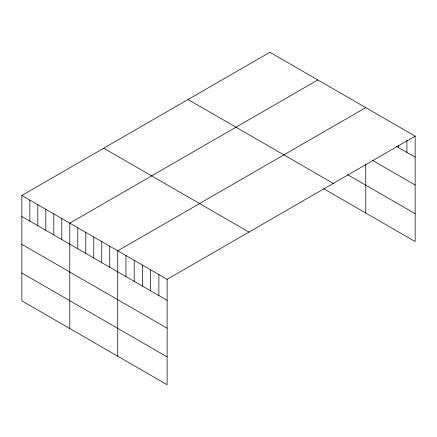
<?xml version="1.0" encoding="UTF-8"?>
<svg xmlns="http://www.w3.org/2000/svg" width="437" height="437" viewBox="0 0 437 437"><rect width="100%" height="100%" fill="white"/><g stroke="black" fill="none" stroke-linecap="round" stroke-linejoin="round"><path stroke-width="0.66" d="M415.15 136.142L167.125 279.336L167.125 384.729L21.85 300.858L21.85 195.465L269.875 52.271L415.15 136.142L415.15 241.535L323.522 188.637M317.819 79.944L69.789 223.143L69.789 328.537M365.758 107.622L117.728 250.822L117.728 356.215M396.332 146.302L415.15 157.167M372.816 160.565L415.15 185.009M347.497 174.631L415.15 213.693M188.03 99.521L333.3 183.398M103.7 148.209L248.97 232.085M21.85 195.465L167.125 279.336M21.85 216.49L167.125 300.361M21.85 244.332L167.125 328.203M21.85 273.016L167.125 356.887M406.918 140.206L406.918 152.409M398.686 145.625L398.686 147.657M365.758 164.137L365.758 213.016M158.893 274.583L158.893 295.609M150.661 269.831L150.661 290.856M142.429 265.079L142.429 286.104M134.197 260.326L134.197 281.352M125.96 255.574L125.96 276.599M109.742 246.206L109.742 267.231M101.75 241.595L101.75 262.621M93.758 236.98L93.758 258.005M85.772 232.369L85.772 253.394M77.781 227.753L77.781 248.779M61.803 218.533L61.803 239.552M53.811 213.917L53.811 234.942M45.819 209.307L45.819 230.326M37.828 204.691L37.828 225.716M29.842 200.08L29.842 221.1"/></g></svg>
